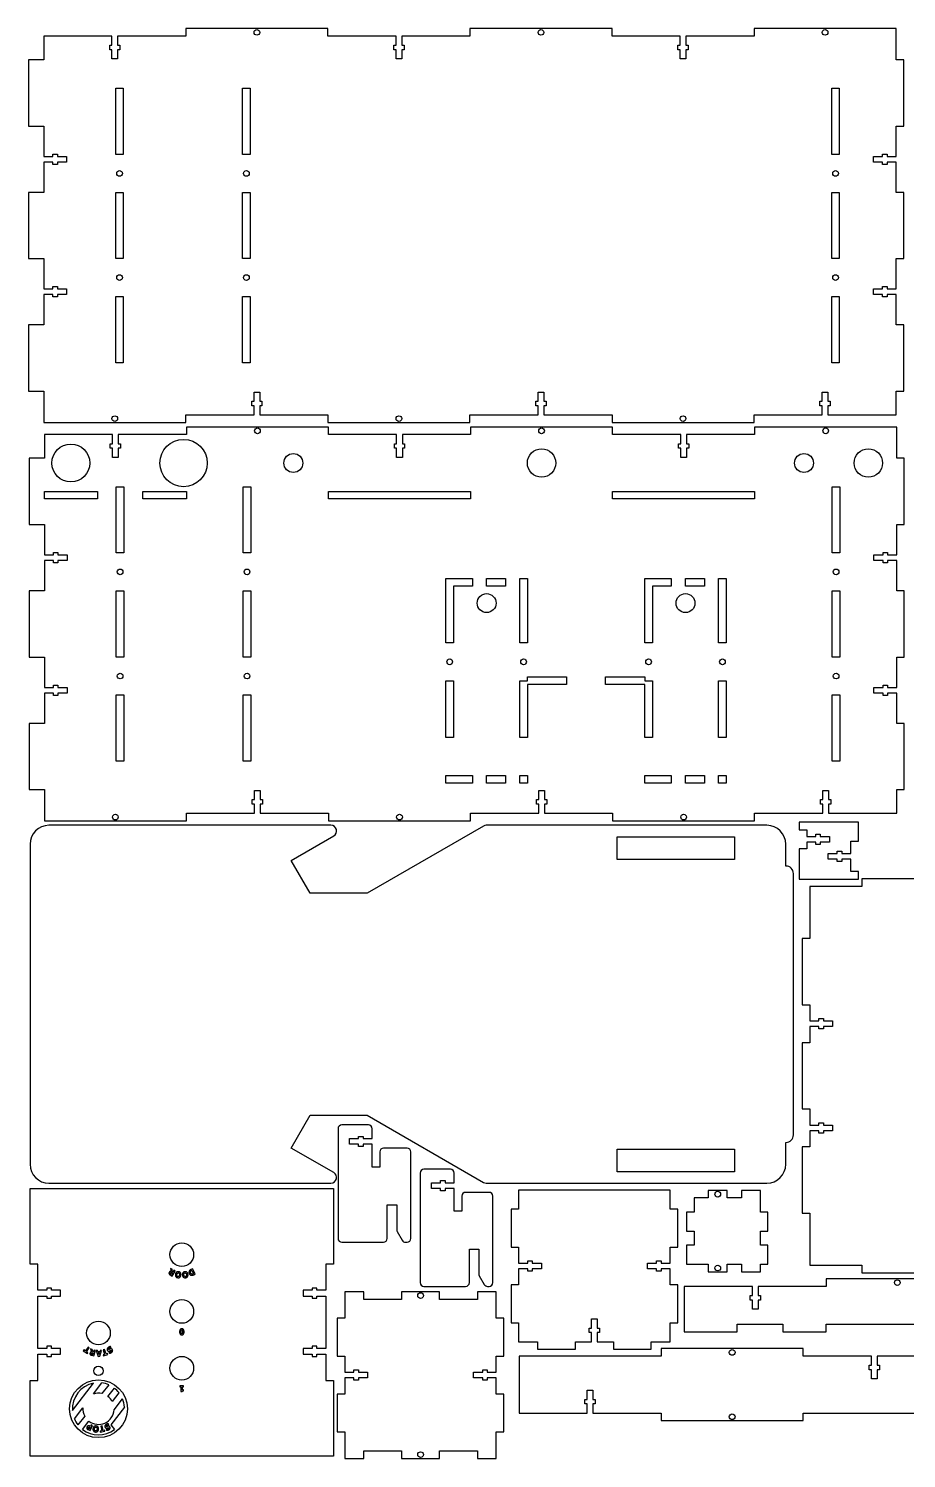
# Model space of a CAD drawing. Header units: millimetres. Extents: x 26 to 1068, y 19 to 777.
# Drawn here: x 26 to 489, y 19 to 775 of the extents above; entities that cross this region are included whole.
import ezdxf

# ---------------------------------------------------------------- set-up
doc = ezdxf.new("R2010")
doc.units = ezdxf.units.MM
doc.layers.get('0').update_dxf_attribs({"lineweight": 25})

msp = doc.modelspace()

# ---------------------------------------------------------------- linework, layer by layer
for p, q in [((69.9, 770.56), (33.9, 770.56)), ((33.9, 770.56), (33.9, 758.06)), ((69.9, 765.76), (69.9, 770.56)), ((108.9, 770.56), (72.9, 770.56)), ((72.9, 770.56), (72.9, 765.76)), ((183.9, 774.56), (108.9, 774.56)), ((108.9, 774.56), (108.9, 770.56)), ((183.9, 770.56), (183.9, 774.56)), ((219.9, 770.56), (183.9, 770.56)), ((219.9, 765.76), (219.9, 770.56)), ((258.9, 770.56), (222.9, 770.56)), ((222.9, 770.56), (222.9, 765.76)), ((333.9, 774.56), (258.9, 774.56)), ((258.9, 774.56), (258.9, 770.56)), ((333.9, 770.56), (333.9, 774.56)), ((369.9, 770.56), (333.9, 770.56)), ((369.9, 765.76), (369.9, 770.56)), ((408.9, 770.56), (372.9, 770.56)), ((372.9, 770.56), (372.9, 765.76)), ((483.9, 774.56), (408.9, 774.56)), ((408.9, 774.56), (408.9, 770.56)), ((483.9, 758.06), (483.9, 774.56)), ((68.7, 763.36), (68.7, 765.76)), ((68.7, 765.76), (69.9, 765.76)), ((69.9, 763.36), (68.7, 763.36)), ((69.9, 758.56), (69.9, 763.36)), ((72.9, 765.76), (74.1, 765.76)), ((74.1, 763.36), (72.9, 763.36)), ((72.9, 763.36), (72.9, 758.56)), ((74.1, 765.76), (74.1, 763.36)), ((218.7, 763.36), (218.7, 765.76)), ((218.7, 765.76), (219.9, 765.76)), ((219.9, 763.36), (218.7, 763.36)), ((219.9, 758.56), (219.9, 763.36)), ((222.9, 765.76), (224.1, 765.76)), ((224.1, 763.36), (222.9, 763.36)), ((222.9, 763.36), (222.9, 758.56)), ((224.1, 765.76), (224.1, 763.36)), ((368.7, 763.36), (368.7, 765.76)), ((368.7, 765.76), (369.9, 765.76)), ((369.9, 763.36), (368.7, 763.36)), ((369.9, 758.56), (369.9, 763.36)), ((372.9, 765.76), (374.1, 765.76)), ((374.1, 763.36), (372.9, 763.36)), ((372.9, 763.36), (372.9, 758.56)), ((374.1, 765.76), (374.1, 763.36)), ((33.9, 758.06), (25.9, 758.06)), ((25.9, 758.06), (25.9, 723.06)), ((72.9, 758.56), (69.9, 758.56)), ((222.9, 758.56), (219.9, 758.56)), ((372.9, 758.56), (369.9, 758.56)), ((487.9, 758.06), (483.9, 758.06)), ((487.9, 723.06), (487.9, 758.06)), ((71.9, 708.06), (71.9, 743.06)), ((71.9, 743.06), (75.9, 743.06)), ((75.9, 743.06), (75.9, 708.06)), ((138.9, 708.06), (138.9, 743.06)), ((138.9, 743.06), (142.9, 743.06)), ((142.9, 743.06), (142.9, 708.06)), ((449.9, 708.06), (449.9, 743.06)), ((449.9, 743.06), (453.9, 743.06)), ((453.9, 743.06), (453.9, 708.06)), ((25.9, 723.06), (33.9, 723.06)), ((33.9, 723.06), (33.9, 707.06)), ((483.9, 707.06), (483.9, 723.06)), ((483.9, 723.06), (487.9, 723.06)), ((33.9, 707.06), (38.7, 707.06)), ((38.7, 704.06), (33.9, 704.06)), ((33.9, 704.06), (33.9, 688.06)), ((38.7, 707.06), (38.7, 708.26)), ((38.7, 708.26), (41.1, 708.26)), ((38.7, 702.86), (38.7, 704.06)), ((41.1, 702.86), (38.7, 702.86)), ((41.1, 708.26), (41.1, 707.06)), ((41.1, 707.06), (45.9, 707.06)), ((45.9, 704.06), (41.1, 704.06)), ((41.1, 704.06), (41.1, 702.86)), ((45.9, 707.06), (45.9, 704.06)), ((75.9, 708.06), (71.9, 708.06)), ((142.9, 708.06), (138.9, 708.06)), ((453.9, 708.06), (449.9, 708.06)), ((471.9, 704.06), (471.9, 707.06)), ((471.9, 707.06), (476.7, 707.06)), ((476.7, 704.06), (471.9, 704.06)), ((476.7, 707.06), (476.7, 708.26)), ((476.7, 708.26), (479.1, 708.26)), ((476.7, 702.86), (476.7, 704.06)), ((479.1, 702.86), (476.7, 702.86)), ((479.1, 708.26), (479.1, 707.06)), ((479.1, 707.06), (483.9, 707.06)), ((483.9, 704.06), (479.1, 704.06)), ((479.1, 704.06), (479.1, 702.86)), ((483.9, 688.06), (483.9, 704.06)), ((33.9, 688.06), (25.9, 688.06)), ((25.9, 688.06), (25.9, 653.06)), ((71.9, 653.06), (71.9, 688.06)), ((71.9, 688.06), (75.9, 688.06)), ((75.9, 688.06), (75.9, 653.06)), ((138.9, 653.06), (138.9, 688.06)), ((138.9, 688.06), (142.9, 688.06)), ((142.9, 688.06), (142.9, 653.06)), ((449.9, 653.06), (449.9, 688.06)), ((449.9, 688.06), (453.9, 688.06)), ((453.9, 688.06), (453.9, 653.06)), ((487.9, 688.06), (483.9, 688.06)), ((487.9, 653.06), (487.9, 688.06)), ((25.9, 653.06), (33.9, 653.06)), ((33.9, 653.06), (33.9, 637.06)), ((75.9, 653.06), (71.9, 653.06)), ((142.9, 653.06), (138.9, 653.06)), ((453.9, 653.06), (449.9, 653.06)), ((483.9, 637.06), (483.9, 653.06)), ((483.9, 653.06), (487.9, 653.06)), ((33.9, 637.06), (38.7, 637.06)), ((38.7, 637.06), (38.7, 638.26)), ((38.7, 638.26), (41.1, 638.26)), ((41.1, 638.26), (41.1, 637.06)), ((41.1, 637.06), (45.9, 637.06)), ((45.9, 637.06), (45.9, 634.06)), ((471.9, 634.06), (471.9, 637.06)), ((471.9, 637.06), (476.7, 637.06)), ((476.7, 637.06), (476.7, 638.26)), ((476.7, 638.26), (479.1, 638.26)), ((479.1, 638.26), (479.1, 637.06)), ((479.1, 637.06), (483.9, 637.06)), ((38.7, 634.06), (33.9, 634.06)), ((33.9, 634.06), (33.9, 618.06)), ((38.7, 632.86), (38.7, 634.06)), ((41.1, 632.86), (38.7, 632.86)), ((45.9, 634.06), (41.1, 634.06)), ((41.1, 634.06), (41.1, 632.86)), ((71.9, 598.06), (71.9, 633.06)), ((71.9, 633.06), (75.9, 633.06)), ((75.9, 633.06), (75.9, 598.06)), ((138.9, 598.06), (138.9, 633.06)), ((138.9, 633.06), (142.9, 633.06)), ((142.9, 633.06), (142.9, 598.06)), ((449.9, 598.06), (449.9, 633.06)), ((449.9, 633.06), (453.9, 633.06)), ((453.9, 633.06), (453.9, 598.06)), ((476.7, 634.06), (471.9, 634.06)), ((476.7, 632.86), (476.7, 634.06)), ((479.1, 632.86), (476.7, 632.86)), ((483.9, 634.06), (479.1, 634.06)), ((479.1, 634.06), (479.1, 632.86)), ((483.9, 618.06), (483.9, 634.06)), ((33.9, 618.06), (25.9, 618.06)), ((25.9, 618.06), (25.9, 583.06)), ((487.9, 618.06), (483.9, 618.06)), ((487.9, 583.06), (487.9, 618.06)), ((75.9, 598.06), (71.9, 598.06)), ((142.9, 598.06), (138.9, 598.06)), ((453.9, 598.06), (449.9, 598.06)), ((25.9, 583.06), (33.9, 583.06)), ((33.9, 583.06), (33.9, 566.56)), ((144.9, 577.76), (144.9, 582.56)), ((144.9, 582.56), (147.9, 582.56)), ((147.9, 582.56), (147.9, 577.76)), ((294.9, 577.76), (294.9, 582.56)), ((294.9, 582.56), (297.9, 582.56)), ((297.9, 582.56), (297.9, 577.76)), ((444.9, 577.76), (444.9, 582.56)), ((444.9, 582.56), (447.9, 582.56)), ((447.9, 582.56), (447.9, 577.76)), ((483.9, 570.56), (483.9, 583.06)), ((483.9, 583.06), (487.9, 583.06)), ((143.7, 575.36), (143.7, 577.76)), ((143.7, 577.76), (144.9, 577.76)), ((144.9, 575.36), (143.7, 575.36)), ((144.9, 570.56), (144.9, 575.36)), ((147.9, 577.76), (149.1, 577.76)), ((149.1, 575.36), (147.9, 575.36)), ((147.9, 575.36), (147.9, 570.56)), ((149.1, 577.76), (149.1, 575.36)), ((293.7, 575.36), (293.7, 577.76)), ((293.7, 577.76), (294.9, 577.76)), ((294.9, 575.36), (293.7, 575.36)), ((294.9, 570.56), (294.9, 575.36)), ((297.9, 577.76), (299.1, 577.76)), ((299.1, 575.36), (297.9, 575.36)), ((297.9, 575.36), (297.9, 570.56)), ((299.1, 577.76), (299.1, 575.36)), ((443.7, 575.36), (443.7, 577.76)), ((443.7, 577.76), (444.9, 577.76)), ((444.9, 575.36), (443.7, 575.36)), ((444.9, 570.56), (444.9, 575.36)), ((447.9, 577.76), (449.1, 577.76)), ((449.1, 575.36), (447.9, 575.36)), ((447.9, 575.36), (447.9, 570.56)), ((449.1, 577.76), (449.1, 575.36)), ((33.9, 566.56), (108.9, 566.56)), ((108.9, 566.56), (108.9, 570.56)), ((108.9, 570.56), (144.9, 570.56)), ((147.9, 570.56), (183.9, 570.56)), ((183.9, 570.56), (183.9, 566.56)), ((183.9, 566.56), (258.9, 566.56)), ((258.9, 566.56), (258.9, 570.56)), ((258.9, 570.56), (294.9, 570.56)), ((297.9, 570.56), (333.9, 570.56)), ((333.9, 570.56), (333.9, 566.56)), ((333.9, 566.56), (408.9, 566.56)), ((408.9, 566.56), (408.9, 570.56)), ((408.9, 570.56), (444.9, 570.56)), ((447.9, 570.56), (483.9, 570.56)), ((70.21, 560.11), (34.21, 560.11)), ((34.21, 560.11), (34.21, 547.61)), ((70.21, 555.31), (70.21, 560.11)), ((109.21, 560.11), (73.21, 560.11)), ((73.21, 560.11), (73.21, 555.31)), ((184.21, 564.11), (109.21, 564.11)), ((109.21, 564.11), (109.21, 560.11)), ((184.21, 560.11), (184.21, 564.11)), ((220.21, 560.11), (184.21, 560.11)), ((220.21, 555.31), (220.21, 560.11)), ((259.21, 560.11), (223.21, 560.11)), ((223.21, 560.11), (223.21, 555.31)), ((334.21, 564.11), (259.21, 564.11)), ((259.21, 564.11), (259.21, 560.11)), ((334.21, 560.11), (334.21, 564.11)), ((370.21, 560.11), (334.21, 560.11)), ((370.21, 555.31), (370.21, 560.11)), ((409.21, 560.11), (373.21, 560.11)), ((373.21, 560.11), (373.21, 555.31)), ((484.21, 564.11), (409.21, 564.11)), ((409.21, 564.11), (409.21, 560.11)), ((484.21, 547.61), (484.21, 564.11)), ((69.01, 552.91), (69.01, 555.31)), ((69.01, 555.31), (70.21, 555.31)), ((70.21, 552.91), (69.01, 552.91)), ((70.21, 548.11), (70.21, 552.91)), ((73.21, 555.31), (74.41, 555.31)), ((74.41, 552.91), (73.21, 552.91)), ((73.21, 552.91), (73.21, 548.11)), ((74.41, 555.31), (74.41, 552.91)), ((219.01, 552.91), (219.01, 555.31)), ((219.01, 555.31), (220.21, 555.31)), ((220.21, 552.91), (219.01, 552.91)), ((220.21, 548.11), (220.21, 552.91)), ((223.21, 555.31), (224.41, 555.31)), ((224.41, 552.91), (223.21, 552.91)), ((223.21, 552.91), (223.21, 548.11)), ((224.41, 555.31), (224.41, 552.91)), ((369.01, 552.91), (369.01, 555.31)), ((369.01, 555.31), (370.21, 555.31)), ((370.21, 552.91), (369.01, 552.91)), ((370.21, 548.11), (370.21, 552.91)), ((373.21, 555.31), (374.41, 555.31)), ((374.41, 552.91), (373.21, 552.91)), ((373.21, 552.91), (373.21, 548.11)), ((374.41, 555.31), (374.41, 552.91)), ((34.21, 547.61), (26.21, 547.61)), ((26.21, 547.61), (26.21, 512.61)), ((73.21, 548.11), (70.21, 548.11)), ((223.21, 548.11), (220.21, 548.11)), ((373.21, 548.11), (370.21, 548.11)), ((488.21, 547.61), (484.21, 547.61)), ((488.21, 512.61), (488.21, 547.61)), ((34.21, 526.11), (34.21, 530.11)), ((34.21, 530.11), (62.21, 530.11)), ((62.21, 530.11), (62.21, 526.11)), ((72.21, 497.61), (72.21, 532.61)), ((72.21, 532.61), (76.21, 532.61)), ((76.21, 532.61), (76.21, 497.61)), ((86.21, 526.11), (86.21, 530.11)), ((86.21, 530.11), (109.21, 530.11)), ((109.21, 530.11), (109.21, 526.11)), ((139.21, 497.61), (139.21, 532.61)), ((139.21, 532.61), (143.21, 532.61)), ((143.21, 532.61), (143.21, 497.61)), ((184.21, 526.11), (184.21, 530.11)), ((184.21, 530.11), (259.21, 530.11)), ((259.21, 530.11), (259.21, 526.11)), ((334.21, 526.11), (334.21, 530.11)), ((334.21, 530.11), (409.21, 530.11)), ((409.21, 530.11), (409.21, 526.11)), ((450.21, 497.61), (450.21, 532.61)), ((450.21, 532.61), (454.21, 532.61)), ((454.21, 532.61), (454.21, 497.61)), ((62.21, 526.11), (34.21, 526.11)), ((109.21, 526.11), (86.21, 526.11)), ((259.21, 526.11), (184.21, 526.11)), ((409.21, 526.11), (334.21, 526.11)), ((26.21, 512.61), (34.21, 512.61)), ((34.21, 512.61), (34.21, 496.61)), ((484.21, 496.61), (484.21, 512.61)), ((484.21, 512.61), (488.21, 512.61)), ((34.21, 496.61), (39.01, 496.61)), ((39.01, 493.61), (34.21, 493.61)), ((34.21, 493.61), (34.21, 477.61)), ((39.01, 496.61), (39.01, 497.81)), ((39.01, 497.81), (41.41, 497.81)), ((39.01, 492.41), (39.01, 493.61)), ((41.41, 492.41), (39.01, 492.41)), ((41.41, 497.81), (41.41, 496.61)), ((41.41, 496.61), (46.21, 496.61)), ((46.21, 493.61), (41.41, 493.61)), ((41.41, 493.61), (41.41, 492.41)), ((46.21, 496.61), (46.21, 493.61)), ((76.21, 497.61), (72.21, 497.61)), ((143.21, 497.61), (139.21, 497.61)), ((454.21, 497.61), (450.21, 497.61)), ((472.21, 493.61), (472.21, 496.61)), ((472.21, 496.61), (477.01, 496.61)), ((477.01, 493.61), (472.21, 493.61)), ((477.01, 496.61), (477.01, 497.81)), ((477.01, 497.81), (479.41, 497.81)), ((477.01, 492.41), (477.01, 493.61)), ((479.41, 492.41), (477.01, 492.41)), ((479.41, 497.81), (479.41, 496.61)), ((479.41, 496.61), (484.21, 496.61)), ((484.21, 493.61), (479.41, 493.61)), ((479.41, 493.61), (479.41, 492.41)), ((484.21, 477.61), (484.21, 493.61)), ((246.21, 450.11), (246.21, 484.11)), ((246.21, 484.11), (260.21, 484.11)), ((260.21, 484.11), (260.21, 480.11)), ((267.71, 484.11), (277.71, 484.11)), ((267.71, 480.11), (267.71, 484.11)), ((277.71, 484.11), (277.71, 480.11)), ((285.21, 484.11), (289.21, 484.11)), ((285.21, 450.11), (285.21, 484.11)), ((289.21, 484.11), (289.21, 450.11)), ((351.21, 450.11), (351.21, 484.11)), ((351.21, 484.11), (365.21, 484.11)), ((365.21, 484.11), (365.21, 480.11)), ((372.71, 480.11), (372.71, 484.11)), ((372.71, 484.11), (382.71, 484.11)), ((382.71, 484.11), (382.71, 480.11)), ((390.21, 484.11), (394.21, 484.11)), ((390.21, 450.11), (390.21, 484.11)), ((394.21, 484.11), (394.21, 450.11)), ((34.21, 477.61), (26.21, 477.61)), ((26.21, 477.61), (26.21, 442.61)), ((72.21, 442.61), (72.21, 477.61)), ((72.21, 477.61), (76.21, 477.61)), ((76.21, 477.61), (76.21, 442.61)), ((139.21, 442.61), (139.21, 477.61)), ((139.21, 477.61), (143.21, 477.61)), ((143.21, 477.61), (143.21, 442.61)), ((260.21, 480.11), (250.21, 480.11)), ((250.21, 480.11), (250.21, 450.11)), ((277.71, 480.11), (267.71, 480.11)), ((365.21, 480.11), (355.21, 480.11)), ((355.21, 480.11), (355.21, 450.11)), ((382.71, 480.11), (372.71, 480.11)), ((450.21, 442.61), (450.21, 477.61)), ((450.21, 477.61), (454.21, 477.61)), ((454.21, 477.61), (454.21, 442.61)), ((488.21, 477.61), (484.21, 477.61)), ((488.21, 442.61), (488.21, 477.61)), ((250.21, 450.11), (246.21, 450.11)), ((289.21, 450.11), (285.21, 450.11)), ((355.21, 450.11), (351.21, 450.11)), ((394.21, 450.11), (390.21, 450.11)), ((26.21, 442.61), (34.21, 442.61)), ((34.21, 442.61), (34.21, 426.61)), ((76.21, 442.61), (72.21, 442.61)), ((143.21, 442.61), (139.21, 442.61)), ((454.21, 442.61), (450.21, 442.61)), ((484.21, 426.61), (484.21, 442.61)), ((484.21, 442.61), (488.21, 442.61)), ((289.21, 430.11), (289.21, 432.11)), ((289.21, 432.11), (309.88, 432.11)), ((309.88, 432.11), (309.88, 428.11)), ((330.54, 428.11), (330.54, 432.11)), ((330.54, 432.11), (351.21, 432.11)), ((351.21, 432.11), (351.21, 430.11)), ((34.21, 426.61), (39.01, 426.61)), ((39.01, 423.61), (34.21, 423.61)), ((34.21, 423.61), (34.21, 407.61)), ((39.01, 426.61), (39.01, 427.81)), ((39.01, 427.81), (41.41, 427.81)), ((39.01, 422.41), (39.01, 423.61)), ((41.41, 427.81), (41.41, 426.61)), ((41.41, 426.61), (46.21, 426.61)), ((46.21, 423.61), (41.41, 423.61)), ((41.41, 423.61), (41.41, 422.41)), ((46.21, 426.61), (46.21, 423.61)), ((246.21, 400.11), (246.21, 430.11)), ((246.21, 430.11), (250.21, 430.11)), ((250.21, 430.11), (250.21, 400.11)), ((285.21, 400.11), (285.21, 430.11)), ((285.21, 430.11), (289.21, 430.11)), ((309.88, 428.11), (289.21, 428.11)), ((289.21, 428.11), (289.21, 400.11)), ((351.21, 428.11), (330.54, 428.11)), ((351.21, 430.11), (355.21, 430.11)), ((351.21, 400.11), (351.21, 428.11)), ((355.21, 430.11), (355.21, 400.11)), ((390.21, 400.11), (390.21, 430.11)), ((390.21, 430.11), (394.21, 430.11)), ((394.21, 430.11), (394.21, 400.11)), ((472.21, 423.61), (472.21, 426.61)), ((472.21, 426.61), (477.01, 426.61)), ((477.01, 423.61), (472.21, 423.61)), ((477.01, 426.61), (477.01, 427.81)), ((477.01, 427.81), (479.41, 427.81)), ((477.01, 422.41), (477.01, 423.61)), ((479.41, 427.81), (479.41, 426.61)), ((479.41, 426.61), (484.21, 426.61)), ((484.21, 423.61), (479.41, 423.61)), ((479.41, 423.61), (479.41, 422.41)), ((484.21, 407.61), (484.21, 423.61)), ((41.41, 422.41), (39.01, 422.41)), ((72.21, 387.61), (72.21, 422.61)), ((72.21, 422.61), (76.21, 422.61)), ((76.21, 422.61), (76.21, 387.61)), ((139.21, 387.61), (139.21, 422.61)), ((139.21, 422.61), (143.21, 422.61)), ((143.21, 422.61), (143.21, 387.61)), ((450.21, 387.61), (450.21, 422.61)), ((450.21, 422.61), (454.21, 422.61)), ((454.21, 422.61), (454.21, 387.61)), ((479.41, 422.41), (477.01, 422.41)), ((34.21, 407.61), (26.21, 407.61)), ((26.21, 407.61), (26.21, 372.61)), ((488.21, 407.61), (484.21, 407.61)), ((488.21, 372.61), (488.21, 407.61)), ((250.21, 400.11), (246.21, 400.11)), ((289.21, 400.11), (285.21, 400.11)), ((355.21, 400.11), (351.21, 400.11)), ((394.21, 400.11), (390.21, 400.11)), ((76.21, 387.61), (72.21, 387.61)), ((143.21, 387.61), (139.21, 387.61)), ((454.21, 387.61), (450.21, 387.61)), ((246.21, 380.11), (260.21, 380.11)), ((246.21, 376.11), (246.21, 380.11)), ((260.21, 380.11), (260.21, 376.11)), ((267.71, 380.11), (277.71, 380.11)), ((267.71, 376.11), (267.71, 380.11)), ((277.71, 380.11), (277.71, 376.11)), ((285.21, 376.11), (285.21, 380.11)), ((285.21, 380.11), (289.21, 380.11)), ((289.21, 380.11), (289.21, 376.11)), ((351.21, 380.11), (365.21, 380.11)), ((351.21, 376.11), (351.21, 380.11)), ((365.21, 380.11), (365.21, 376.11)), ((372.71, 376.11), (372.71, 380.11)), ((372.71, 380.11), (382.71, 380.11)), ((382.71, 380.11), (382.71, 376.11)), ((390.21, 380.11), (394.21, 380.11)), ((390.21, 376.11), (390.21, 380.11)), ((394.21, 380.11), (394.21, 376.11)), ((26.21, 372.61), (34.21, 372.61)), ((34.21, 372.61), (34.21, 356.11)), ((145.21, 367.31), (145.21, 372.11)), ((145.21, 372.11), (148.21, 372.11)), ((148.21, 372.11), (148.21, 367.31)), ((260.21, 376.11), (246.21, 376.11)), ((277.71, 376.11), (267.71, 376.11)), ((289.21, 376.11), (285.21, 376.11)), ((295.21, 367.31), (295.21, 372.11)), ((295.21, 372.11), (298.21, 372.11)), ((298.21, 372.11), (298.21, 367.31)), ((365.21, 376.11), (351.21, 376.11)), ((382.71, 376.11), (372.71, 376.11)), ((394.21, 376.11), (390.21, 376.11)), ((445.21, 367.31), (445.21, 372.11)), ((445.21, 372.11), (448.21, 372.11)), ((448.21, 372.11), (448.21, 367.31)), ((484.21, 360.11), (484.21, 372.61)), ((484.21, 372.61), (488.21, 372.61)), ((144.01, 364.91), (144.01, 367.31)), ((144.01, 367.31), (145.21, 367.31)), ((145.21, 364.91), (144.01, 364.91)), ((145.21, 360.11), (145.21, 364.91)), ((148.21, 367.31), (149.41, 367.31)), ((149.41, 364.91), (148.21, 364.91)), ((148.21, 364.91), (148.21, 360.11)), ((149.41, 367.31), (149.41, 364.91)), ((294.01, 364.91), (294.01, 367.31)), ((294.01, 367.31), (295.21, 367.31)), ((295.21, 364.91), (294.01, 364.91)), ((295.21, 360.11), (295.21, 364.91)), ((298.21, 367.31), (299.41, 367.31)), ((299.41, 364.91), (298.21, 364.91)), ((298.21, 364.91), (298.21, 360.11)), ((299.41, 367.31), (299.41, 364.91)), ((444.01, 364.91), (444.01, 367.31)), ((444.01, 367.31), (445.21, 367.31)), ((445.21, 364.91), (444.01, 364.91)), ((445.21, 360.11), (445.21, 364.91)), ((448.21, 367.31), (449.41, 367.31)), ((449.41, 364.91), (448.21, 364.91)), ((448.21, 364.91), (448.21, 360.11)), ((449.41, 367.31), (449.41, 364.91)), ((34.21, 356.11), (109.21, 356.11)), ((109.21, 356.11), (109.21, 360.11)), ((109.21, 360.11), (145.21, 360.11)), ((148.21, 360.11), (184.21, 360.11)), ((184.21, 360.11), (184.21, 356.11)), ((184.21, 356.11), (259.21, 356.11)), ((259.21, 356.11), (259.21, 360.11)), ((259.21, 360.11), (295.21, 360.11)), ((298.21, 360.11), (334.21, 360.11)), ((334.21, 360.11), (334.21, 356.11)), ((334.21, 356.11), (409.21, 356.11)), ((409.21, 356.11), (409.21, 360.11)), ((409.21, 360.11), (445.21, 360.11)), ((463.98, 355.38), (432.68, 355.38)), ((432.68, 355.38), (432.68, 351.38)), ((448.21, 360.11), (484.21, 360.11)), ((463.98, 345.38), (463.98, 355.38)), ((185.5, 353.76), (36.66, 353.76)), ((164.59, 335.23), (187, 348.16)), ((265.98, 353.36), (204.59, 317.91)), ((415.66, 353.76), (267.48, 353.76)), ((336.66, 335.76), (336.66, 347.76)), ((336.66, 347.76), (398.66, 347.76)), ((398.66, 347.76), (398.66, 335.76)), ((432.68, 351.38), (436.68, 351.38)), ((436.68, 351.38), (436.68, 347.88)), ((436.68, 347.88), (441.48, 347.88)), ((441.48, 347.88), (441.48, 349.08)), ((441.48, 349.08), (443.88, 349.08)), ((443.88, 349.08), (443.88, 347.88)), ((443.88, 347.88), (448.68, 347.88)), ((448.68, 347.88), (448.68, 344.88)), ((26.66, 343.76), (26.66, 174.76)), ((425.66, 332.26), (425.66, 343.76)), ((436.68, 341.38), (432.68, 341.38)), ((432.68, 341.38), (432.68, 325.38)), ((441.48, 344.88), (436.68, 344.88)), ((436.68, 344.88), (436.68, 341.38)), ((441.48, 343.68), (441.48, 344.88)), ((443.88, 343.68), (441.48, 343.68)), ((448.68, 344.88), (443.88, 344.88)), ((443.88, 344.88), (443.88, 343.68)), ((452.78, 338.88), (452.78, 340.08)), ((452.78, 340.08), (455.18, 340.08)), ((455.18, 340.08), (455.18, 338.88)), ((459.98, 338.88), (459.98, 345.38)), ((459.98, 345.38), (463.98, 345.38)), ((174.59, 317.91), (164.59, 335.23)), ((398.66, 335.76), (336.66, 335.76)), ((447.98, 335.88), (447.98, 338.88)), ((447.98, 338.88), (452.78, 338.88)), ((452.78, 335.88), (447.98, 335.88)), ((452.78, 334.68), (452.78, 335.88)), ((455.18, 334.68), (452.78, 334.68)), ((455.18, 338.88), (459.98, 338.88)), ((459.98, 335.88), (455.18, 335.88)), ((455.18, 335.88), (455.18, 334.68)), ((459.98, 329.38), (459.98, 335.88)), ((429.66, 190.26), (429.66, 328.26)), ((432.68, 325.38), (463.98, 325.38)), ((463.98, 329.38), (459.98, 329.38)), ((463.98, 325.38), (463.98, 329.38)), ((500.87, 325.45), (465.87, 325.45)), ((465.87, 325.45), (465.87, 321.45)), ((204.59, 317.91), (174.59, 317.91)), ((465.87, 321.45), (438.37, 321.45)), ((438.37, 321.45), (438.37, 293.95)), ((438.37, 293.95), (434.37, 293.95)), ((434.37, 293.95), (434.37, 258.95)), ((434.37, 258.95), (438.37, 258.95)), ((438.37, 258.95), (438.37, 250.45)), ((438.37, 250.45), (443.17, 250.45)), ((443.17, 250.45), (443.17, 251.65)), ((443.17, 251.65), (445.57, 251.65)), ((445.57, 251.65), (445.57, 250.45)), ((445.57, 250.45), (450.37, 250.45)), ((450.37, 250.45), (450.37, 247.45)), ((443.17, 247.45), (438.37, 247.45)), ((438.37, 247.45), (438.37, 238.95)), ((443.17, 246.25), (443.17, 247.45)), ((445.57, 246.25), (443.17, 246.25)), ((450.37, 247.45), (445.57, 247.45)), ((445.57, 247.45), (445.57, 246.25)), ((438.37, 238.95), (434.37, 238.95)), ((434.37, 238.95), (434.37, 203.95)), ((434.37, 203.95), (438.37, 203.95)), ((438.37, 203.95), (438.37, 195.45)), ((164.59, 183.3), (174.59, 200.61)), ((174.59, 200.61), (204.59, 200.61)), ((204.59, 200.61), (265.98, 165.16)), ((443.17, 195.45), (443.17, 196.65)), ((443.17, 196.65), (445.57, 196.65)), ((445.57, 196.65), (445.57, 195.45)), ((189.26, 193.49), (189.26, 135.59)), ((205.26, 195.49), (191.26, 195.49)), ((200.06, 189.49), (202.46, 189.49)), ((200.06, 188.29), (200.06, 189.49)), ((202.46, 189.49), (202.46, 188.29)), ((207.26, 188.29), (207.26, 193.49)), ((438.37, 195.45), (443.17, 195.45)), ((443.17, 192.45), (438.37, 192.45)), ((438.37, 192.45), (438.37, 183.95)), ((443.17, 191.25), (443.17, 192.45)), ((445.57, 191.25), (443.17, 191.25)), ((445.57, 195.45), (450.37, 195.45)), ((450.37, 192.45), (445.57, 192.45)), ((445.57, 192.45), (445.57, 191.25)), ((450.37, 195.45), (450.37, 192.45)), ((187, 170.36), (164.59, 183.3)), ((195.26, 185.29), (195.26, 188.29)), ((195.26, 188.29), (200.06, 188.29)), ((200.06, 185.29), (195.26, 185.29)), ((200.06, 184.09), (200.06, 185.29)), ((202.46, 184.09), (200.06, 184.09)), ((202.46, 188.29), (207.26, 188.29)), ((207.26, 185.29), (202.46, 185.29)), ((202.46, 185.29), (202.46, 184.09)), ((207.26, 173.29), (207.26, 185.29)), ((211.26, 181.29), (211.26, 173.29)), ((225.73, 183.29), (213.26, 183.29)), ((227.73, 135.59), (227.73, 181.29)), ((336.66, 170.76), (336.66, 182.76)), ((336.66, 182.76), (398.66, 182.76)), ((398.66, 182.76), (398.66, 170.76)), ((425.66, 174.76), (425.66, 186.26)), ((438.37, 183.95), (434.37, 183.95)), ((434.37, 183.95), (434.37, 148.95)), ((211.26, 173.29), (207.26, 173.29)), ((232.58, 170.11), (232.58, 112.22)), ((248.58, 172.11), (234.58, 172.11)), ((250.58, 164.91), (250.58, 170.11)), ((398.66, 170.76), (336.66, 170.76)), ((26.79, 122.01), (26.79, 162.01)), ((26.79, 162.01), (186.79, 162.01)), ((36.66, 164.76), (185.5, 164.76)), ((186.79, 162.01), (186.79, 122.01)), ((238.58, 161.91), (238.58, 164.91)), ((238.58, 164.91), (243.38, 164.91)), ((243.38, 161.91), (238.58, 161.91)), ((243.38, 166.11), (245.78, 166.11)), ((243.38, 164.91), (243.38, 166.11)), ((243.38, 160.71), (243.38, 161.91)), ((245.78, 160.71), (243.38, 160.71)), ((245.78, 166.11), (245.78, 164.91)), ((245.78, 164.91), (250.58, 164.91)), ((245.78, 161.91), (245.78, 160.71)), ((250.58, 161.91), (245.78, 161.91)), ((250.58, 149.91), (250.58, 161.91)), ((269.05, 159.91), (256.58, 159.91)), ((267.48, 164.76), (415.66, 164.76)), ((364.61, 161.04), (284.61, 161.04)), ((284.61, 161.04), (284.61, 151.04)), ((364.61, 151.04), (364.61, 161.04)), ((394.74, 160.95), (384.74, 160.95)), ((384.74, 160.95), (384.74, 156.95)), ((394.74, 156.95), (394.74, 160.95)), ((412.24, 160.95), (402.24, 160.95)), ((402.24, 160.95), (402.24, 156.95)), ((412.24, 149.45), (412.24, 160.95)), ((215.26, 153.29), (220.26, 153.29)), ((215.26, 135.59), (215.26, 153.29)), ((220.26, 153.29), (220.26, 140.15)), ((254.58, 157.91), (254.58, 149.91)), ((271.05, 112.22), (271.05, 157.91)), ((284.61, 151.04), (280.61, 151.04)), ((280.61, 151.04), (280.61, 131.04)), ((368.61, 151.04), (364.61, 151.04)), ((368.61, 131.04), (368.61, 151.04)), ((384.74, 156.95), (377.24, 156.95)), ((377.24, 156.95), (377.24, 149.45)), ((402.24, 156.95), (394.74, 156.95)), ((254.58, 149.91), (250.58, 149.91)), ((377.24, 149.45), (373.24, 149.45)), ((373.24, 149.45), (373.24, 139.45)), ((416.24, 149.45), (412.24, 149.45)), ((416.24, 139.45), (416.24, 149.45)), ((434.37, 148.95), (438.37, 148.95)), ((438.37, 148.95), (438.37, 121.45)), ((220.52, 139.15), (223.15, 134.59)), ((373.24, 139.45), (377.24, 139.45)), ((377.24, 139.45), (377.24, 131.95)), ((412.24, 131.95), (412.24, 139.45)), ((412.24, 139.45), (416.24, 139.45)), ((191.26, 133.59), (213.26, 133.59)), ((224.89, 133.59), (225.73, 133.59)), ((258.58, 112.22), (258.58, 129.91)), ((258.58, 129.91), (263.58, 129.91)), ((263.58, 129.91), (263.58, 116.78)), ((280.61, 131.04), (284.61, 131.04)), ((284.61, 131.04), (284.61, 122.54)), ((364.61, 122.54), (364.61, 131.04)), ((364.61, 131.04), (368.61, 131.04)), ((373.24, 131.95), (373.24, 121.95)), ((377.24, 131.95), (373.24, 131.95)), ((416.24, 131.95), (412.24, 131.95)), ((416.24, 121.95), (416.24, 131.95)), ((30.79, 122.01), (26.79, 122.01)), ((30.79, 108.16), (30.79, 122.01)), ((186.79, 122.01), (182.79, 122.01)), ((182.79, 122.01), (182.79, 108.16)), ((284.61, 122.54), (289.41, 122.54)), ((289.41, 122.54), (289.41, 123.74)), ((289.41, 123.74), (291.81, 123.74)), ((291.81, 123.74), (291.81, 122.54)), ((291.81, 122.54), (296.61, 122.54)), ((296.61, 122.54), (296.61, 119.54)), ((352.61, 119.54), (352.61, 122.54)), ((352.61, 122.54), (357.41, 122.54)), ((357.41, 122.54), (357.41, 123.74)), ((357.41, 123.74), (359.81, 123.74)), ((359.81, 123.74), (359.81, 122.54)), ((359.81, 122.54), (364.61, 122.54)), ((373.24, 121.95), (384.74, 121.95)), ((384.74, 121.95), (384.74, 117.95)), ((394.74, 117.95), (394.74, 121.95)), ((394.74, 121.95), (402.24, 121.95)), ((402.24, 121.95), (402.24, 117.95)), ((412.24, 117.95), (412.24, 121.95)), ((412.24, 121.95), (416.24, 121.95)), ((438.37, 121.45), (465.87, 121.45)), ((465.87, 121.45), (465.87, 117.45)), ((100.71, 116.32), (101.77, 115.72)), ((101.64, 119.3), (100.83, 119.76)), ((100.83, 119.76), (101.08, 118.13)), ((101.39, 116.58), (101.16, 116.71)), ((101.79, 117.29), (101.39, 116.58)), ((101.6, 117.4), (101.79, 117.29)), ((101.82, 117.91), (101.64, 119.3)), ((101.77, 115.72), (103.28, 118.37)), ((102.06, 117.77), (101.82, 117.91)), ((102.62, 118.75), (102.06, 117.77)), ((103.28, 118.37), (102.62, 118.75)), ((112.41, 119.55), (111.57, 119.09)), ((112, 118.67), (112.02, 118.68)), ((112.02, 118.68), (112.95, 117.01)), ((113.89, 116.89), (112.41, 119.55)), ((112.95, 117.01), (112.93, 117.01)), ((113.07, 116.43), (113.89, 116.89)), ((263.84, 115.78), (266.48, 111.22)), ((289.41, 119.54), (284.61, 119.54)), ((284.61, 119.54), (284.61, 111.04)), ((289.41, 118.34), (289.41, 119.54)), ((291.81, 118.34), (289.41, 118.34)), ((296.61, 119.54), (291.81, 119.54)), ((291.81, 119.54), (291.81, 118.34)), ((357.41, 119.54), (352.61, 119.54)), ((357.41, 118.34), (357.41, 119.54)), ((359.81, 118.34), (357.41, 118.34)), ((364.61, 119.54), (359.81, 119.54)), ((359.81, 119.54), (359.81, 118.34)), ((364.61, 111.04), (364.61, 119.54)), ((384.74, 117.95), (394.74, 117.95)), ((402.24, 117.95), (412.24, 117.95)), ((522.02, 114.23), (447.02, 114.23)), ((447.02, 114.23), (447.02, 110.23)), ((465.87, 117.45), (500.87, 117.45)), ((35.59, 108.16), (30.79, 108.16)), ((37.99, 109.36), (35.59, 109.36)), ((35.59, 109.36), (35.59, 108.16)), ((37.99, 108.16), (37.99, 109.36)), ((42.79, 108.16), (37.99, 108.16)), ((42.79, 105.16), (42.79, 108.16)), ((175.59, 108.16), (170.79, 108.16)), ((170.79, 108.16), (170.79, 105.16)), ((177.99, 109.36), (175.59, 109.36)), ((175.59, 109.36), (175.59, 108.16)), ((177.99, 108.16), (177.99, 109.36)), ((182.79, 108.16), (177.99, 108.16)), ((202.83, 107.39), (192.83, 107.39)), ((192.83, 107.39), (192.83, 93.39)), ((202.83, 103.39), (202.83, 107.39)), ((242.83, 107.39), (222.83, 107.39)), ((222.83, 107.39), (222.83, 103.39)), ((234.58, 110.22), (256.58, 110.22)), ((242.83, 103.39), (242.83, 107.39)), ((272.83, 107.39), (262.83, 107.39)), ((262.83, 107.39), (262.83, 103.39)), ((268.21, 110.22), (269.05, 110.22)), ((272.83, 93.39), (272.83, 107.39)), ((284.61, 111.04), (280.61, 111.04)), ((280.61, 111.04), (280.61, 91.04)), ((368.61, 111.04), (364.61, 111.04)), ((368.61, 91.04), (368.61, 111.04)), ((408.02, 110.23), (372.02, 110.23)), ((372.02, 110.23), (372.02, 86.23)), ((408.02, 105.43), (408.02, 110.23)), ((447.02, 110.23), (411.02, 110.23)), ((411.02, 110.23), (411.02, 105.43)), ((30.79, 77.45), (30.79, 105.16)), ((30.79, 105.16), (35.59, 105.16)), ((35.59, 105.16), (35.59, 103.96)), ((35.59, 103.96), (37.99, 103.96)), ((37.99, 103.96), (37.99, 105.16)), ((37.99, 105.16), (42.79, 105.16)), ((170.79, 105.16), (175.59, 105.16)), ((175.59, 105.16), (175.59, 103.96)), ((175.59, 103.96), (177.99, 103.96)), ((177.99, 103.96), (177.99, 105.16)), ((177.99, 105.16), (182.79, 105.16)), ((182.79, 105.16), (182.79, 77.45)), ((222.83, 103.39), (202.83, 103.39)), ((262.83, 103.39), (242.83, 103.39)), ((406.82, 103.03), (406.82, 105.43)), ((406.82, 105.43), (408.02, 105.43)), ((408.02, 103.03), (406.82, 103.03)), ((408.02, 98.23), (408.02, 103.03)), ((411.02, 98.23), (408.02, 98.23)), ((411.02, 105.43), (412.22, 105.43)), ((412.22, 103.03), (411.02, 103.03)), ((411.02, 103.03), (411.02, 98.23)), ((412.22, 105.43), (412.22, 103.03)), ((192.83, 93.39), (188.83, 93.39)), ((188.83, 93.39), (188.83, 73.39)), ((276.83, 93.39), (272.83, 93.39)), ((276.83, 73.39), (276.83, 93.39)), ((280.61, 91.04), (284.61, 91.04)), ((284.61, 91.04), (284.61, 81.04)), ((323.11, 88.24), (323.11, 93.04)), ((323.11, 93.04), (326.11, 93.04)), ((326.11, 93.04), (326.11, 88.24)), ((364.61, 81.04), (364.61, 91.04)), ((364.61, 91.04), (368.61, 91.04)), ((321.91, 85.84), (321.91, 88.24)), ((321.91, 88.24), (323.11, 88.24)), ((323.11, 85.84), (321.91, 85.84)), ((323.11, 81.04), (323.11, 85.84)), ((326.11, 88.24), (327.31, 88.24)), ((327.31, 85.84), (326.11, 85.84)), ((326.11, 85.84), (326.11, 81.04)), ((327.31, 88.24), (327.31, 85.84)), ((372.02, 86.23), (400.02, 86.23)), ((400.02, 86.23), (400.02, 90.23)), ((400.02, 90.23), (424.02, 90.23)), ((424.02, 90.23), (424.02, 86.23)), ((424.02, 86.23), (447.02, 86.23)), ((447.02, 86.23), (447.02, 90.23)), ((447.02, 90.23), (522.02, 90.23)), ((35.59, 77.45), (30.79, 77.45)), ((37.99, 78.65), (35.59, 78.65)), ((35.59, 78.65), (35.59, 77.45)), ((37.99, 77.45), (37.99, 78.65)), ((42.79, 77.45), (37.99, 77.45)), ((42.79, 74.45), (42.79, 77.45)), ((55.12, 76.65), (54.79, 76.17)), ((54.79, 76.17), (56.92, 74.72)), ((55.86, 76.14), (55.12, 76.65)), ((57.26, 78.18), (55.86, 76.14)), ((56.5, 75.71), (57.89, 77.75)), ((57.24, 75.2), (56.5, 75.71)), ((57.89, 77.75), (57.26, 78.18)), ((59.42, 76.96), (58.53, 77.23)), ((58.53, 77.23), (59.13, 75.69)), ((59.91, 75.64), (59.42, 76.96)), ((60.17, 75.56), (59.91, 75.64)), ((60.5, 76.63), (60.17, 75.56)), ((60.33, 73.49), (61.23, 76.41)), ((61.23, 76.41), (60.5, 76.63)), ((62.33, 76.34), (61.54, 76.32)), ((61.54, 76.32), (62.64, 73.3)), ((62.54, 75.72), (62.33, 76.34)), ((63.49, 75.74), (62.54, 75.72)), ((63.47, 73.31), (64.44, 76.38)), ((63.67, 76.37), (63.49, 75.74)), ((64.44, 76.38), (63.67, 76.37)), ((66.01, 76.92), (65.28, 76.69)), ((65.28, 76.69), (66.04, 74.34)), ((66.77, 74.57), (66.01, 76.92)), ((68.32, 75.52), (68.27, 75.48)), ((69.46, 77.85), (69.05, 78.45)), ((69.4, 77.81), (69.46, 77.85)), ((175.59, 77.45), (170.79, 77.45)), ((170.79, 77.45), (170.79, 74.45)), ((177.99, 78.65), (175.59, 78.65)), ((175.59, 78.65), (175.59, 77.45)), ((177.99, 77.45), (177.99, 78.65)), ((182.79, 77.45), (177.99, 77.45)), ((284.61, 81.04), (294.61, 81.04)), ((294.61, 81.04), (294.61, 77.04)), ((294.61, 77.04), (314.61, 77.04)), ((314.61, 77.04), (314.61, 81.04)), ((314.61, 81.04), (323.11, 81.04)), ((326.11, 81.04), (334.61, 81.04)), ((334.61, 81.04), (334.61, 77.04)), ((334.61, 77.04), (354.61, 77.04)), ((354.61, 77.04), (354.61, 81.04)), ((354.61, 81.04), (364.61, 81.04)), ((434.84, 77.37), (359.84, 77.37)), ((359.84, 77.37), (359.84, 73.37)), ((434.84, 73.37), (434.84, 77.37)), ((30.79, 60.6), (30.79, 74.45)), ((30.79, 74.45), (35.59, 74.45)), ((35.59, 74.45), (35.59, 73.25)), ((35.59, 73.25), (37.99, 73.25)), ((37.99, 73.25), (37.99, 74.45)), ((37.99, 74.45), (42.79, 74.45)), ((56.92, 74.72), (57.24, 75.2)), ((59.16, 73.85), (60.33, 73.49)), ((59.77, 74.25), (59.52, 74.32)), ((60.01, 75.03), (59.77, 74.25)), ((59.8, 75.1), (60.01, 75.03)), ((62.64, 73.3), (63.47, 73.31)), ((62.71, 75.17), (63.34, 75.18)), ((63.05, 74.17), (62.71, 75.17)), ((63.34, 75.18), (63.05, 74.17)), ((66.04, 74.34), (65.19, 74.06)), ((65.19, 74.06), (65.37, 73.51)), ((65.37, 73.51), (67.81, 74.3)), ((67.63, 74.85), (66.77, 74.57)), ((67.81, 74.3), (67.63, 74.85)), ((68.27, 75.48), (68.66, 74.9)), ((170.79, 74.45), (175.59, 74.45)), ((175.59, 74.45), (175.59, 73.25)), ((175.59, 73.25), (177.99, 73.25)), ((177.99, 73.25), (177.99, 74.45)), ((177.99, 74.45), (182.79, 74.45)), ((182.79, 74.45), (182.79, 60.6)), ((188.83, 73.39), (192.83, 73.39)), ((192.83, 73.39), (192.83, 64.89)), ((272.83, 64.89), (272.83, 73.39)), ((272.83, 73.39), (276.83, 73.39)), ((359.84, 73.37), (284.84, 73.37)), ((284.84, 73.37), (284.84, 43.37)), ((470.84, 73.37), (434.84, 73.37)), ((469.64, 66.17), (469.64, 68.57)), ((469.64, 68.57), (470.84, 68.57)), ((470.84, 68.57), (470.84, 73.37)), ((509.84, 73.37), (473.84, 73.37)), ((473.84, 73.37), (473.84, 68.57)), ((473.84, 68.57), (475.04, 68.57)), ((475.04, 68.57), (475.04, 66.17)), ((26.79, 60.6), (30.79, 60.6)), ((26.79, 20.6), (26.79, 60.6)), ((182.79, 60.6), (186.79, 60.6)), ((186.79, 60.6), (186.79, 20.6)), ((192.83, 64.89), (197.63, 64.89)), ((197.63, 61.89), (192.83, 61.89)), ((192.83, 61.89), (192.83, 53.39)), ((197.63, 64.89), (197.63, 66.09)), ((197.63, 66.09), (200.03, 66.09)), ((197.63, 60.69), (197.63, 61.89)), ((200.03, 60.69), (197.63, 60.69)), ((200.03, 66.09), (200.03, 64.89)), ((200.03, 64.89), (204.83, 64.89)), ((204.83, 61.89), (200.03, 61.89)), ((200.03, 61.89), (200.03, 60.69)), ((204.83, 64.89), (204.83, 61.89)), ((260.83, 61.89), (260.83, 64.89)), ((260.83, 64.89), (265.63, 64.89)), ((265.63, 61.89), (260.83, 61.89)), ((265.63, 64.89), (265.63, 66.09)), ((265.63, 66.09), (268.03, 66.09)), ((265.63, 60.69), (265.63, 61.89)), ((268.03, 60.69), (265.63, 60.69)), ((268.03, 66.09), (268.03, 64.89)), ((268.03, 64.89), (272.83, 64.89)), ((272.83, 61.89), (268.03, 61.89)), ((268.03, 61.89), (268.03, 60.69)), ((272.83, 53.39), (272.83, 61.89)), ((470.84, 66.17), (469.64, 66.17)), ((470.84, 61.37), (470.84, 66.17)), ((473.84, 61.37), (470.84, 61.37)), ((475.04, 66.17), (473.84, 66.17)), ((473.84, 66.17), (473.84, 61.37)), ((49.07, 44.66), (60.15, 59.1)), ((60.11, 53.41), (64.58, 59.23)), ((68.17, 58.26), (64.63, 53.64)), ((67.81, 52.15), (71.16, 56.51)), ((73.62, 54.07), (70.08, 49.46)), ((107.73, 57.76), (105.71, 57.76)), ((105.71, 57.76), (105.71, 57.23)), ((105.71, 57.23), (106.34, 57.23)), ((106.34, 57.23), (106.34, 54.7)), ((106.34, 54.7), (107.01, 54.7)), ((107.08, 55.62), (107.08, 57.23)), ((107.08, 57.23), (107.73, 57.23)), ((107.73, 55.62), (107.08, 55.62)), ((107.73, 57.23), (107.73, 57.76)), ((107.73, 55.12), (107.73, 55.62)), ((192.83, 53.39), (188.83, 53.39)), ((188.83, 53.39), (188.83, 33.39)), ((276.83, 53.39), (272.83, 53.39)), ((276.83, 33.39), (276.83, 53.39)), ((320.84, 50.57), (320.84, 55.37)), ((320.84, 55.37), (323.84, 55.37)), ((323.84, 55.37), (323.84, 50.57)), ((50.09, 40.34), (54.56, 46.17)), ((76.51, 46.54), (69.29, 37.13)), ((71.02, 45.03), (75.49, 50.86)), ((319.64, 48.17), (319.64, 50.57)), ((319.64, 50.57), (320.84, 50.57)), ((320.84, 48.17), (319.64, 48.17)), ((320.84, 43.37), (320.84, 48.17)), ((323.84, 50.57), (325.04, 50.57)), ((325.04, 48.17), (323.84, 48.17)), ((323.84, 48.17), (323.84, 43.37)), ((325.04, 50.57), (325.04, 48.17)), ((55.5, 41.74), (51.96, 37.13)), ((54.42, 34.69), (57.77, 39.06)), ((284.84, 43.37), (320.84, 43.37)), ((323.84, 43.37), (359.84, 43.37)), ((359.84, 43.37), (359.84, 39.37)), ((359.84, 39.37), (434.84, 39.37)), ((434.84, 39.37), (434.84, 43.37)), ((434.84, 43.37), (509.84, 43.37)), ((57.29, 34.6), (58.35, 34.08)), ((57.92, 34.93), (57.82, 34.97)), ((58.32, 35.75), (57.92, 34.93)), ((58.56, 36.26), (58.21, 36.44)), ((58.27, 35.77), (58.32, 35.75)), ((58.35, 34.08), (59.69, 36.82)), ((59, 37.16), (58.56, 36.26)), ((59.69, 36.82), (59, 37.16)), ((64.49, 34), (63.6, 33.84)), ((63.6, 33.84), (63.7, 33.27)), ((63.7, 33.27), (66.23, 33.72)), ((64.81, 36.57), (64.05, 36.43)), ((64.05, 36.43), (64.49, 34)), ((65.24, 34.14), (64.81, 36.57)), ((66.13, 34.3), (65.24, 34.14)), ((66.23, 33.72), (66.13, 34.3)), ((66.91, 34.86), (66.85, 34.83)), ((66.85, 34.83), (67.16, 34.21)), ((68.34, 37.02), (68.02, 37.67)), ((68.28, 36.99), (68.34, 37.02)), ((69.29, 37.13), (71.16, 34.69)), ((188.83, 33.39), (192.83, 33.39)), ((192.83, 33.39), (192.83, 19.39)), ((272.83, 19.39), (272.83, 33.39)), ((272.83, 33.39), (276.83, 33.39)), ((202.83, 19.39), (202.83, 23.39)), ((202.83, 23.39), (222.83, 23.39)), ((222.83, 23.39), (222.83, 19.39)), ((242.83, 19.39), (242.83, 23.39)), ((242.83, 23.39), (262.83, 23.39)), ((262.83, 23.39), (262.83, 19.39)), ((186.79, 20.6), (26.79, 20.6)), ((192.83, 19.39), (202.83, 19.39)), ((222.83, 19.39), (242.83, 19.39)), ((262.83, 19.39), (272.83, 19.39))]:
    msp.add_line(p, q)
for centre, radius in [((146.4, 772.56), 1.5), ((296.4, 772.56), 1.5), ((446.4, 772.56), 1.5), ((73.9, 698.06), 1.5), ((140.9, 698.06), 1.5), ((451.9, 698.06), 1.5), ((73.9, 643.06), 1.5), ((140.9, 643.06), 1.5), ((451.9, 643.06), 1.5), ((71.4, 568.56), 1.5), ((221.4, 568.56), 1.5), ((371.4, 568.56), 1.5), ((146.71, 562.11), 1.5), ((296.71, 562.11), 1.5), ((446.71, 562.11), 1.5), ((48.21, 545.11), 10), ((107.71, 545.11), 12.5), ((296.71, 545.11), 7.5), ((469.21, 545.11), 7.5), ((165.66, 545.11), 5), ((435.26, 545.11), 5), ((74.21, 487.61), 1.5), ((141.21, 487.61), 1.5), ((452.21, 487.61), 1.5), ((267.71, 471.11), 5), ((372.71, 471.11), 5), ((248.21, 440.11), 1.5), ((287.21, 440.11), 1.5), ((353.21, 440.11), 1.5), ((392.21, 440.11), 1.5), ((74.21, 432.61), 1.5), ((141.21, 432.61), 1.5), ((452.21, 432.61), 1.5), ((71.71, 358.11), 1.5), ((221.71, 358.11), 1.5), ((371.71, 358.11), 1.5), ((389.74, 158.95), 1.5), ((106.79, 127.01), 6.25), ((389.74, 119.95), 1.5), ((484.52, 112.23), 1.5), ((232.83, 105.39), 1.5), ((106.79, 97.01), 6.25), ((62.79, 85.6), 6.25), ((397.34, 75.37), 1.5), ((62.79, 65.6), 2.5), ((106.79, 67.01), 6.25), ((62.79, 45.6), 15.25), ((397.34, 41.37), 1.5), ((232.83, 21.39), 1.5)]:
    msp.add_circle(centre, radius)
for centre, radius, start, end in [((36.66, 343.76), 10, 90, 180), ((185.5, 350.76), 3, 300, 90), ((267.48, 350.76), 3, 90, 120), ((415.66, 343.76), 10, 0, 90), ((425.66, 328.26), 4, 0, 90), ((191.26, 193.49), 2, 90, 180), ((205.26, 193.49), 2, 0, 90), ((425.66, 190.26), 4, 270, 0), ((213.26, 181.29), 2, 90, 180), ((225.73, 181.29), 2, 0, 90), ((36.66, 174.76), 10, 180, 270), ((415.66, 174.76), 10, 270, 0), ((185.5, 167.76), 3, 270, 60), ((234.58, 170.11), 2, 90, 180), ((248.58, 170.11), 2, 0, 90), ((256.58, 157.91), 2, 90, 180), ((267.48, 167.76), 3, 240, 270), ((269.05, 157.91), 2, 0, 90), ((222.26, 140.15), 2, 180, 210), ((191.26, 135.59), 2, 180, 270), ((213.26, 135.59), 2, 270, 0), ((224.89, 135.59), 2, 210, 270), ((225.73, 135.59), 2, 270, 0), ((265.58, 116.78), 2, 180, 210), ((234.58, 112.22), 2, 180, 270), ((256.58, 112.22), 2, 270, 0), ((268.21, 112.22), 2, 210, 270), ((269.05, 112.22), 2, 270, 0), ((62.79, 45.6), 13.75, 101.09038, 183.90962), ((62.79, 45.6), 8.25, 77.12432, 108.94269), ((62.79, 45.6), 13.75, 66.97751, 82.5), ((62.79, 45.6), 13.75, 38.02249, 52.5), ((62.79, 45.6), 8.25, 176.05731, 207.87568), ((62.79, 45.6), 8.25, 27.87568, 52.5), ((62.79, 45.6), 13.75, 3.90962, 22.5), ((62.79, 45.6), 13.75, 202.5, 218.02249), ((62.79, 45.6), 8.25, 232.5, 356.05731), ((62.79, 45.6), 13.75, 232.5, 307.5)]:
    msp.add_arc(centre, radius, start, end)
for points in [[(100.12, 117.62), (100, 117.4), (100.01, 117.02), (100.1, 116.85)], [(100.1, 116.85), (100.19, 116.69), (100.49, 116.45), (100.71, 116.32)], [(101.08, 118.13), (100.79, 118.14), (100.29, 117.92), (100.12, 117.62)], [(100.86, 116.93), (100.79, 117.02), (100.8, 117.21), (100.85, 117.31)], [(100.85, 117.31), (100.92, 117.42), (101.06, 117.53), (101.15, 117.54)], [(101.16, 116.71), (101.05, 116.77), (100.91, 116.87), (100.86, 116.93)], [(101.15, 117.54), (101.25, 117.56), (101.46, 117.48), (101.6, 117.4)], [(103.41, 116.67), (103.28, 115.95), (103.9, 114.97), (104.58, 114.85)], [(105.15, 117.97), (104.47, 118.1), (103.54, 117.4), (103.41, 116.67)], [(104.25, 115.73), (104.18, 115.87), (104.14, 116.26), (104.19, 116.53)], [(104.19, 116.53), (104.24, 116.82), (104.41, 117.14), (104.53, 117.26)], [(104.68, 115.41), (104.55, 115.44), (104.33, 115.59), (104.25, 115.73)], [(104.53, 117.26), (104.64, 117.36), (104.91, 117.43), (105.04, 117.41)], [(104.58, 114.85), (105.26, 114.72), (106.19, 115.42), (106.32, 116.15)], [(105.19, 115.55), (105.06, 115.45), (104.82, 115.39), (104.68, 115.41)], [(105.04, 117.41), (105.18, 117.38), (105.4, 117.23), (105.47, 117.09)], [(106.32, 116.15), (106.45, 116.87), (105.83, 117.85), (105.15, 117.97)], [(105.54, 116.29), (105.49, 116.02), (105.31, 115.65), (105.19, 115.55)], [(105.47, 117.09), (105.55, 116.95), (105.59, 116.57), (105.54, 116.29)], [(108.31, 117.95), (107.63, 117.84), (106.99, 116.87), (107.11, 116.14)], [(107.11, 116.14), (107.24, 115.41), (108.16, 114.7), (108.83, 114.82)], [(107.89, 116.27), (107.85, 116.55), (107.89, 116.92), (107.97, 117.07)], [(108.23, 115.54), (108.11, 115.64), (107.94, 116), (107.89, 116.27)], [(107.97, 117.07), (108.04, 117.21), (108.27, 117.36), (108.4, 117.38)], [(108.74, 115.39), (108.61, 115.36), (108.34, 115.43), (108.23, 115.54)], [(110.03, 116.63), (109.91, 117.35), (108.99, 118.07), (108.31, 117.95)], [(108.4, 117.38), (108.53, 117.41), (108.8, 117.34), (108.91, 117.23)], [(109.17, 115.69), (109.09, 115.55), (108.88, 115.41), (108.74, 115.39)], [(108.83, 114.82), (109.51, 114.93), (110.15, 115.91), (110.03, 116.63)], [(108.91, 117.23), (109.03, 117.12), (109.2, 116.78), (109.25, 116.5)], [(109.25, 116.5), (109.29, 116.23), (109.24, 115.82), (109.17, 115.69)], [(110.72, 118.34), (110.56, 118.04), (110.56, 117.27), (110.77, 116.9)], [(111.57, 119.09), (111.3, 118.94), (110.86, 118.59), (110.72, 118.34)], [(110.77, 116.9), (110.99, 116.51), (111.61, 116.11), (111.97, 116.09)], [(111.46, 117.28), (111.31, 117.54), (111.28, 118), (111.39, 118.2)], [(111.39, 118.2), (111.48, 118.36), (111.78, 118.55), (112, 118.67)], [(112.24, 116.74), (112, 116.74), (111.61, 117.01), (111.46, 117.28)], [(111.97, 116.09), (112.26, 116.07), (112.79, 116.27), (113.07, 116.43)], [(112.93, 117.01), (112.73, 116.89), (112.42, 116.74), (112.24, 116.74)], [(105.88, 87.43), (105.74, 87.23), (105.61, 86.63), (105.61, 86.24)], [(105.61, 86.24), (105.61, 85.85), (105.74, 85.26), (105.88, 85.06)], [(106.79, 87.83), (106.47, 87.83), (106.02, 87.62), (105.88, 87.43)], [(105.88, 85.06), (106.02, 84.86), (106.46, 84.65), (106.79, 84.65)], [(106.38, 86.24), (106.38, 86.8), (106.57, 87.26), (106.79, 87.26)], [(106.79, 85.21), (106.57, 85.21), (106.38, 85.67), (106.38, 86.24)], [(107.7, 87.42), (107.56, 87.62), (107.11, 87.83), (106.79, 87.83)], [(106.79, 87.26), (107.01, 87.26), (107.2, 86.8), (107.2, 86.24)], [(107.2, 86.24), (107.2, 85.67), (107.01, 85.21), (106.79, 85.21)], [(106.79, 84.65), (107.1, 84.65), (107.55, 84.85), (107.7, 85.05)], [(107.97, 86.24), (107.97, 86.63), (107.84, 87.22), (107.7, 87.42)], [(107.7, 85.05), (107.84, 85.26), (107.97, 85.83), (107.97, 86.24)], [(59.13, 75.69), (58.84, 75.65), (58.41, 75.32), (58.31, 74.99)], [(68, 78.02), (67.5, 77.68), (67.21, 76.82), (67.47, 76.45)], [(67.47, 76.45), (67.65, 76.19), (68.12, 76.04), (68.45, 76.12)], [(69.05, 78.45), (68.8, 78.4), (68.29, 78.22), (68, 78.02)], [(68.04, 77), (67.99, 77.08), (68.01, 77.25), (68.06, 77.32)], [(68.46, 76.92), (68.34, 76.88), (68.11, 76.9), (68.04, 77)], [(68.06, 77.32), (68.09, 77.38), (68.25, 77.52), (68.31, 77.56)], [(68.31, 77.56), (68.52, 77.71), (69.1, 77.84), (69.4, 77.81)], [(69.28, 75.75), (69.06, 75.6), (68.55, 75.49), (68.32, 75.52)], [(68.45, 76.12), (68.61, 76.16), (68.89, 76.27), (69.03, 76.33)], [(69.1, 77.16), (68.95, 77.11), (68.61, 76.98), (68.46, 76.92)], [(69.03, 76.33), (69.26, 76.41), (69.47, 76.39), (69.54, 76.3)], [(70.13, 76.81), (69.96, 77.07), (69.47, 77.25), (69.1, 77.16)], [(69.53, 76), (69.48, 75.92), (69.36, 75.8), (69.28, 75.75)], [(69.54, 76.3), (69.58, 76.23), (69.57, 76.07), (69.53, 76)], [(69.62, 75.31), (70.07, 75.61), (70.37, 76.46), (70.13, 76.81)], [(58.31, 74.99), (58.24, 74.75), (58.33, 74.38), (58.45, 74.24)], [(58.45, 74.24), (58.58, 74.1), (58.92, 73.92), (59.16, 73.85)], [(59.18, 74.48), (59.09, 74.55), (59.06, 74.74), (59.09, 74.85)], [(59.09, 74.85), (59.13, 74.97), (59.24, 75.1), (59.33, 75.14)], [(59.52, 74.32), (59.4, 74.36), (59.24, 74.43), (59.18, 74.48)], [(59.33, 75.14), (59.42, 75.17), (59.65, 75.14), (59.8, 75.1)], [(68.66, 74.9), (68.89, 74.95), (69.4, 75.16), (69.62, 75.31)], [(107.01, 54.7), (107.02, 54.83), (107.13, 54.99), (107.22, 55.04)], [(107.22, 55.04), (107.31, 55.08), (107.58, 55.12), (107.73, 55.12)], [(56.67, 35.97), (56.55, 35.73), (56.55, 35.31), (56.66, 35.13)], [(56.66, 35.13), (56.75, 34.97), (57.06, 34.71), (57.29, 34.6)], [(57.22, 36.51), (57.05, 36.45), (56.76, 36.16), (56.67, 35.97)], [(57.67, 36.58), (57.55, 36.59), (57.33, 36.55), (57.22, 36.51)], [(57.42, 35.24), (57.36, 35.31), (57.33, 35.53), (57.38, 35.65)], [(57.38, 35.65), (57.44, 35.77), (57.56, 35.9), (57.67, 35.93)], [(57.82, 34.97), (57.66, 35.05), (57.49, 35.15), (57.42, 35.24)], [(58.21, 36.44), (58.06, 36.51), (57.8, 36.57), (57.67, 36.58)], [(57.67, 35.93), (57.72, 35.94), (57.87, 35.94), (57.93, 35.92)], [(57.93, 35.92), (58, 35.9), (58.17, 35.82), (58.27, 35.77)], [(59.9, 35.12), (59.8, 34.38), (60.47, 33.44), (61.15, 33.35)], [(61.57, 36.5), (60.89, 36.59), (60, 35.85), (59.9, 35.12)], [(60.79, 34.21), (60.71, 34.35), (60.65, 34.74), (60.68, 35.01)], [(60.68, 35.01), (60.72, 35.3), (60.87, 35.63), (60.99, 35.75)], [(61.23, 33.92), (61.1, 33.94), (60.86, 34.08), (60.79, 34.21)], [(60.99, 35.75), (61.1, 35.86), (61.36, 35.94), (61.5, 35.93)], [(61.15, 33.35), (61.84, 33.25), (62.73, 34), (62.83, 34.73)], [(61.73, 34.08), (61.61, 33.97), (61.37, 33.9), (61.23, 33.92)], [(61.5, 35.93), (61.63, 35.91), (61.86, 35.77), (61.94, 35.63)], [(62.83, 34.73), (62.92, 35.45), (62.26, 36.41), (61.57, 36.5)], [(62.04, 34.83), (62.01, 34.56), (61.84, 34.19), (61.73, 34.08)], [(61.94, 35.63), (62.02, 35.49), (62.08, 35.11), (62.04, 34.83)], [(66.93, 37.39), (66.38, 37.12), (65.99, 36.31), (66.19, 35.9)], [(66.19, 35.9), (66.33, 35.61), (66.77, 35.41), (67.11, 35.44)], [(66.83, 36.36), (66.79, 36.45), (66.83, 36.62), (66.89, 36.68)], [(67.23, 36.24), (67.11, 36.21), (66.88, 36.26), (66.83, 36.36)], [(66.89, 36.68), (66.93, 36.74), (67.11, 36.86), (67.17, 36.89)], [(67.88, 34.96), (67.65, 34.84), (67.13, 34.81), (66.91, 34.86)], [(68.02, 37.67), (67.78, 37.66), (67.24, 37.54), (66.93, 37.39)], [(67.11, 35.44), (67.28, 35.46), (67.57, 35.53), (67.72, 35.57)], [(67.16, 34.21), (67.39, 34.22), (67.92, 34.36), (68.17, 34.48)], [(67.17, 36.89), (67.4, 37), (67.99, 37.06), (68.28, 36.99)], [(67.9, 36.38), (67.74, 36.36), (67.39, 36.27), (67.23, 36.24)], [(67.72, 35.57), (67.96, 35.62), (68.16, 35.57), (68.22, 35.47)], [(68.17, 35.18), (68.1, 35.1), (67.97, 35), (67.88, 34.96)], [(68.88, 35.9), (68.74, 36.18), (68.28, 36.43), (67.9, 36.38)], [(68.17, 34.48), (68.65, 34.72), (69.07, 35.52), (68.88, 35.9)], [(68.22, 35.47), (68.25, 35.4), (68.22, 35.24), (68.17, 35.18)]]:
    msp.add_open_spline(points, degree=2)

doc.saveas('drawing.dxf')
